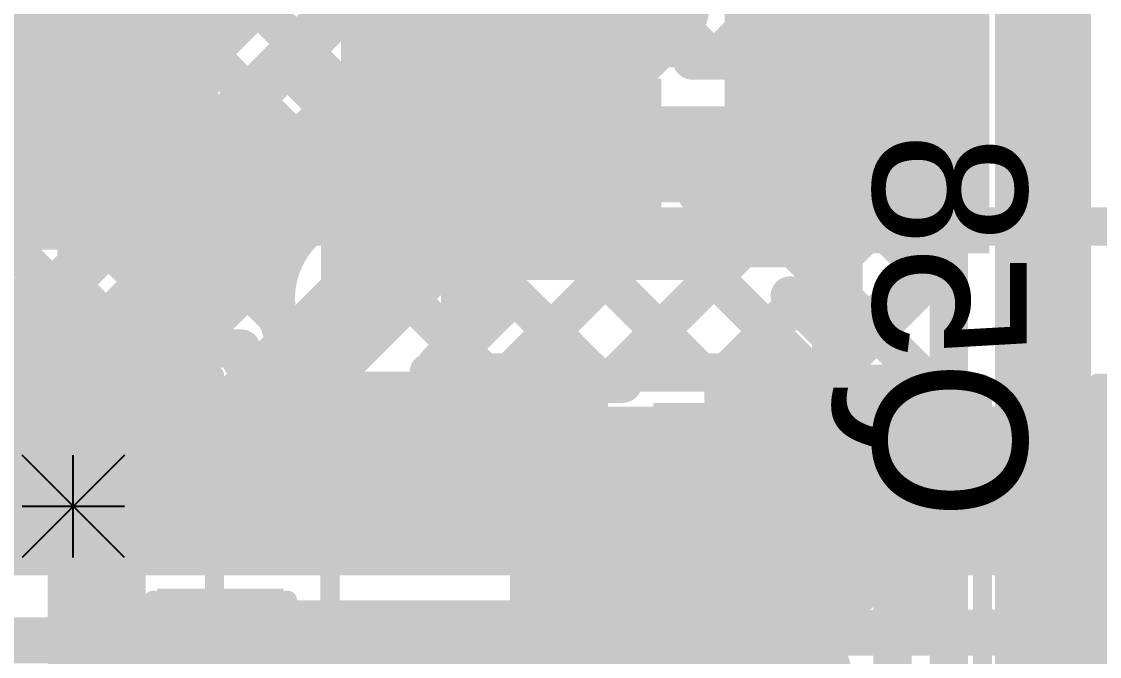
# Model space of a CAD drawing. Header units: millimetres. Extents: x 0.79 to 4.38, y 0.99 to 3.94.
# Drawn here: x 1.9267 to 2.2077, y 3.3658 to 3.5315 of the extents above; entities that cross this region are included whole.
import ezdxf

# ---------------------------------------------------------------- set-up
doc = ezdxf.new("R2010")
doc.units = ezdxf.units.MM
doc.header["$MEASUREMENT"] = 0
for name, color, linetype in [('BottomLayer', 5, 'Continuous'), ('BottomOverlay', 54, 'Continuous'), ('BottomPaste', 16, 'Continuous'), ('BottomSolder', 6, 'Continuous'), ('MultiLayer', 9, 'Continuous'), ('TopLayer', 1, 'Continuous'), ('TopOverlay', 2, 'Continuous'), ('TopPaste', 8, 'Continuous'), ('TopSolder', 216, 'Continuous'), ('ViaHoleLayer', 16, 'Continuous')]:
    doc.layers.add(name, color=color, linetype=linetype)

# ---------------------------------------------------------------- blocks, each defined once
blk = doc.blocks.new('0022232111_48')
at = {"layer": 'TopOverlay', "const_width": 0.01}
blk.add_lwpolyline([(0.55, 0.124), (-0.551, 0.124)], dxfattribs=at)
blk = doc.blocks.new('R__0402_B_113')
at = {"layer": 'BottomLayer'}
for points in [[(-0.0275, 0.0125), (-0.0275, -0.0125), (-0.0095, 0.0125), (-0.0095, -0.0125)], [(0.0095, 0.0125), (0.0095, -0.0125), (0.0275, 0.0125), (0.0275, -0.0125)]]:
    blk.add_solid(points, dxfattribs=at)
at = {"layer": 'BottomOverlay', "const_width": 0.005}
for points in [[(-0.0325, 0.0175), (-0.0085, 0.0175)], [(-0.0325, 0.0175), (-0.0325, -0.0175)], [(0.0085, 0.0175), (0.0325, 0.0175)], [(0.0325, 0.0175), (0.0325, -0.0175)], [(-0.0325, -0.0175), (-0.0085, -0.0175)], [(0.0085, -0.0175), (0.0325, -0.0175)]]:
    blk.add_lwpolyline(points, dxfattribs=at)
at = {"layer": 'BottomOverlay', "const_width": 0.0025}
for points in [[(-0.03375, 0.0175, 1), (-0.03125, 0.0175, 1)], [(-0.03375, 0.0175, 1), (-0.03125, 0.0175, 1)], [(-0.00975, 0.0175, 1), (-0.00725, 0.0175, 1)], [(0.00725, 0.0175, 1), (0.00975, 0.0175, 1)], [(0.03125, 0.0175, 1), (0.03375, 0.0175, 1)], [(0.03125, 0.0175, 1), (0.03375, 0.0175, 1)], [(-0.03375, -0.0175, 1), (-0.03125, -0.0175, 1)], [(-0.03375, -0.0175, 1), (-0.03125, -0.0175, 1)], [(-0.00975, -0.0175, 1), (-0.00725, -0.0175, 1)], [(0.00725, -0.0175, 1), (0.00975, -0.0175, 1)], [(0.03125, -0.0175, 1), (0.03375, -0.0175, 1)], [(0.03125, -0.0175, 1), (0.03375, -0.0175, 1)]]:
    blk.add_lwpolyline(points, format="xyb", close=True, dxfattribs=at)
at = {"layer": 'BottomPaste'}
for points in [[(-0.0275, 0.0125), (-0.0275, -0.0125), (-0.0095, 0.0125), (-0.0095, -0.0125)], [(0.0095, 0.0125), (0.0095, -0.0125), (0.0275, 0.0125), (0.0275, -0.0125)]]:
    blk.add_solid(points, dxfattribs=at)
at = {"layer": 'BottomSolder'}
for points in [[(-0.0315, 0.0165), (-0.0315, -0.0165), (-0.0055, 0.0165), (-0.0055, -0.0165)], [(0.0055, 0.0165), (0.0055, -0.0165), (0.0315, 0.0165), (0.0315, -0.0165)]]:
    blk.add_solid(points, dxfattribs=at)
blk = doc.blocks.new('SOT23_3_B_159')
at = {"layer": 'BottomLayer'}
for points in [[(-0.02166, 0.0580708), (-0.053156, 0.0580708), (-0.02166, 0.0265748), (-0.053156, 0.0265748)], [(0.0531431, 0.0580708), (0.0216471, 0.0580708), (0.0531431, 0.0265748), (0.0216471, 0.0265748)], [(0.0157416, -0.0265749), (-0.0157544, -0.0265749), (0.0157416, -0.0580709), (-0.0157544, -0.0580709)]]:
    blk.add_solid(points, dxfattribs=at)
at = {"layer": 'BottomOverlay'}
for points, const_width in [([(-0.0640851, 0.068, 1), (-0.0739277, 0.068, 1)], 0.0098425), ([(-0.0763883, 0.068, 1), (-0.0714671, 0.068, 1)], 0.0049212), ([(-0.0665457, 0.068, 1), (-0.0616245, 0.068, 1)], 0.0049212), ([(-0.0135064, 0.032, 1), (-0.0085064, 0.032, 1)], 0.005), ([(0.0084936, 0.032, 1), (0.0134936, 0.032, 1)], 0.005), ([(-0.0665064, 0.03, 1), (-0.0615064, 0.03, 1)], 0.005), ([(0.0614936, 0.03, 1), (0.0664936, 0.03, 1)], 0.005), ([(-0.0665064, -0.032, 1), (-0.0615064, -0.032, 1)], 0.005), ([(-0.0665064, -0.032, 1), (-0.0615064, -0.032, 1)], 0.005), ([(-0.0315064, -0.032, 1), (-0.0265064, -0.032, 1)], 0.005), ([(0.0264936, -0.031, 1), (0.0314936, -0.031, 1)], 0.005), ([(0.0614936, -0.031, 1), (0.0664936, -0.031, 1)], 0.005), ([(0.0614936, -0.031, 1), (0.0664936, -0.031, 1)], 0.005)]:
    blk.add_lwpolyline(points, format="xyb", close=True, dxfattribs=dict(at, const_width=const_width))
at = {"layer": 'BottomOverlay', "const_width": 0.01}
for points in [[(0.0109936, 0.032), (-0.0110064, 0.032)], [(-0.0640064, 0.03), (-0.0640064, -0.032)], [(0.0639936, 0.03), (0.0639936, -0.031)], [(-0.0290064, -0.032), (-0.0640064, -0.032)], [(0.0639936, -0.031), (0.0289936, -0.031)]]:
    blk.add_lwpolyline(points, dxfattribs=at)
at = {"layer": 'BottomPaste'}
for points in [[(-0.02166, 0.0580708), (-0.053156, 0.0580708), (-0.02166, 0.0265748), (-0.053156, 0.0265748)], [(0.0531431, 0.0580708), (0.0216471, 0.0580708), (0.0531431, 0.0265748), (0.0216471, 0.0265748)], [(0.0157416, -0.0265749), (-0.0157544, -0.0265749), (0.0157416, -0.0580709), (-0.0157544, -0.0580709)]]:
    blk.add_solid(points, dxfattribs=at)
at = {"layer": 'BottomSolder'}
for points in [[(-0.01766, 0.0620708), (-0.057156, 0.0620708), (-0.01766, 0.0225748), (-0.057156, 0.0225748)], [(0.0571431, 0.0620708), (0.0176471, 0.0620708), (0.0571431, 0.0225748), (0.0176471, 0.0225748)], [(0.0197416, -0.0225749), (-0.0197544, -0.0225749), (0.0197416, -0.0620709), (-0.0197544, -0.0620709)]]:
    blk.add_solid(points, dxfattribs=at)
blk = doc.blocks.new('SOT23_3_B_163')
at = {"layer": 'BottomLayer'}
for points in [[(-0.02166, 0.0580708), (-0.053156, 0.0580708), (-0.02166, 0.0265748), (-0.053156, 0.0265748)], [(0.0531431, 0.0580708), (0.0216471, 0.0580708), (0.0531431, 0.0265748), (0.0216471, 0.0265748)], [(0.0157416, -0.0265749), (-0.0157544, -0.0265749), (0.0157416, -0.0580709), (-0.0157544, -0.0580709)]]:
    blk.add_solid(points, dxfattribs=at)
at = {"layer": 'BottomOverlay'}
for points, const_width in [([(-0.0640851, 0.068, 1), (-0.0739277, 0.068, 1)], 0.0098425), ([(-0.0763883, 0.068, 1), (-0.0714671, 0.068, 1)], 0.0049212), ([(-0.0665457, 0.068, 1), (-0.0616245, 0.068, 1)], 0.0049212), ([(-0.0135064, 0.032, 1), (-0.0085064, 0.032, 1)], 0.005), ([(0.0084936, 0.032, 1), (0.0134936, 0.032, 1)], 0.005), ([(-0.0665064, 0.03, 1), (-0.0615064, 0.03, 1)], 0.005), ([(0.0614936, 0.03, 1), (0.0664936, 0.03, 1)], 0.005), ([(-0.0665064, -0.032, 1), (-0.0615064, -0.032, 1)], 0.005), ([(-0.0665064, -0.032, 1), (-0.0615064, -0.032, 1)], 0.005), ([(-0.0315064, -0.032, 1), (-0.0265064, -0.032, 1)], 0.005), ([(0.0264936, -0.031, 1), (0.0314936, -0.031, 1)], 0.005), ([(0.0614936, -0.031, 1), (0.0664936, -0.031, 1)], 0.005), ([(0.0614936, -0.031, 1), (0.0664936, -0.031, 1)], 0.005)]:
    blk.add_lwpolyline(points, format="xyb", close=True, dxfattribs=dict(at, const_width=const_width))
at = {"layer": 'BottomOverlay', "const_width": 0.01}
for points in [[(0.0109936, 0.032), (-0.0110064, 0.032)], [(-0.0640064, 0.03), (-0.0640064, -0.032)], [(0.0639936, 0.03), (0.0639936, -0.031)], [(-0.0290064, -0.032), (-0.0640064, -0.032)], [(0.0639936, -0.031), (0.0289936, -0.031)]]:
    blk.add_lwpolyline(points, dxfattribs=at)
at = {"layer": 'BottomPaste'}
for points in [[(-0.02166, 0.0580708), (-0.053156, 0.0580708), (-0.02166, 0.0265748), (-0.053156, 0.0265748)], [(0.0531431, 0.0580708), (0.0216471, 0.0580708), (0.0531431, 0.0265748), (0.0216471, 0.0265748)], [(0.0157416, -0.0265749), (-0.0157544, -0.0265749), (0.0157416, -0.0580709), (-0.0157544, -0.0580709)]]:
    blk.add_solid(points, dxfattribs=at)
at = {"layer": 'BottomSolder'}
for points in [[(-0.01766, 0.0620708), (-0.057156, 0.0620708), (-0.01766, 0.0225748), (-0.057156, 0.0225748)], [(0.0571431, 0.0620708), (0.0176471, 0.0620708), (0.0571431, 0.0225748), (0.0176471, 0.0225748)], [(0.0197416, -0.0225749), (-0.0197544, -0.0225749), (0.0197416, -0.0620709), (-0.0197544, -0.0620709)]]:
    blk.add_solid(points, dxfattribs=at)
blk = doc.blocks.new('LED_SMT_233')
at = {"layer": 'TopLayer'}
for points in [[(-0.06, -0.03), (-0.02, -0.03), (-0.06, 0.03), (-0.02, 0.03)], [(0.02, -0.03), (0.06, -0.03), (0.02, 0.03), (0.06, 0.03)]]:
    blk.add_solid(points, dxfattribs=at)
at = {"layer": 'TopOverlay', "const_width": 0.005}
for points in [[(0.065, 0.035), (-0.065, 0.035)], [(-0.065, -0.035), (-0.065, 0.035)], [(0.065, -0.035), (0.065, 0.035)], [(0.065, -0.035), (-0.065, -0.035)]]:
    blk.add_lwpolyline(points, dxfattribs=at)
at = {"layer": 'TopOverlay', "const_width": 0.0025}
for points in [[(-0.06625, 0.035, 1), (-0.06375, 0.035, 1)], [(-0.06625, 0.035, 1), (-0.06375, 0.035, 1)], [(0.06375, 0.035, 1), (0.06625, 0.035, 1)], [(0.06375, 0.035, 1), (0.06625, 0.035, 1)], [(-0.06625, -0.035, 1), (-0.06375, -0.035, 1)], [(-0.06625, -0.035, 1), (-0.06375, -0.035, 1)], [(0.06375, -0.035, 1), (0.06625, -0.035, 1)], [(0.06375, -0.035, 1), (0.06625, -0.035, 1)]]:
    blk.add_lwpolyline(points, format="xyb", close=True, dxfattribs=at)
at = {"layer": 'TopOverlay'}
blk.add_solid([(0.064, -0.0370016), (0.1, -0.0370016), (0.064, 0.0369984), (0.1, 0.0369984)], dxfattribs=at)
at = {"layer": 'TopPaste'}
for points in [[(-0.06, -0.03), (-0.02, -0.03), (-0.06, 0.03), (-0.02, 0.03)], [(0.02, -0.03), (0.06, -0.03), (0.02, 0.03), (0.06, 0.03)]]:
    blk.add_solid(points, dxfattribs=at)
at = {"layer": 'TopSolder'}
for points in [[(-0.064, -0.034), (-0.016, -0.034), (-0.064, 0.034), (-0.016, 0.034)], [(0.016, -0.034), (0.064, -0.034), (0.016, 0.034), (0.064, 0.034)]]:
    blk.add_solid(points, dxfattribs=at)
blk = doc.blocks.new('LED_SMT_234')
at = {"layer": 'TopLayer'}
for points in [[(-0.06, -0.03), (-0.02, -0.03), (-0.06, 0.03), (-0.02, 0.03)], [(0.02, -0.03), (0.06, -0.03), (0.02, 0.03), (0.06, 0.03)]]:
    blk.add_solid(points, dxfattribs=at)
at = {"layer": 'TopOverlay', "const_width": 0.005}
for points in [[(0.065, 0.035), (-0.065, 0.035)], [(-0.065, -0.035), (-0.065, 0.035)], [(0.065, -0.035), (0.065, 0.035)], [(0.065, -0.035), (-0.065, -0.035)]]:
    blk.add_lwpolyline(points, dxfattribs=at)
at = {"layer": 'TopOverlay', "const_width": 0.0025}
for points in [[(-0.06625, 0.035, 1), (-0.06375, 0.035, 1)], [(-0.06625, 0.035, 1), (-0.06375, 0.035, 1)], [(0.06375, 0.035, 1), (0.06625, 0.035, 1)], [(0.06375, 0.035, 1), (0.06625, 0.035, 1)], [(-0.06625, -0.035, 1), (-0.06375, -0.035, 1)], [(-0.06625, -0.035, 1), (-0.06375, -0.035, 1)], [(0.06375, -0.035, 1), (0.06625, -0.035, 1)], [(0.06375, -0.035, 1), (0.06625, -0.035, 1)]]:
    blk.add_lwpolyline(points, format="xyb", close=True, dxfattribs=at)
at = {"layer": 'TopOverlay'}
blk.add_solid([(0.064, -0.0370052), (0.097, -0.0370052), (0.064, 0.0369948), (0.097, 0.0369948)], dxfattribs=at)
at = {"layer": 'TopPaste'}
for points in [[(-0.06, -0.03), (-0.02, -0.03), (-0.06, 0.03), (-0.02, 0.03)], [(0.02, -0.03), (0.06, -0.03), (0.02, 0.03), (0.06, 0.03)]]:
    blk.add_solid(points, dxfattribs=at)
at = {"layer": 'TopSolder'}
for points in [[(-0.064, -0.034), (-0.016, -0.034), (-0.064, 0.034), (-0.016, 0.034)], [(0.016, -0.034), (0.064, -0.034), (0.016, 0.034), (0.064, 0.034)]]:
    blk.add_solid(points, dxfattribs=at)
blk = doc.blocks.new('LED_SMT_235')
at = {"layer": 'TopLayer'}
for points in [[(-0.06, -0.03), (-0.02, -0.03), (-0.06, 0.03), (-0.02, 0.03)], [(0.02, -0.03), (0.06, -0.03), (0.02, 0.03), (0.06, 0.03)]]:
    blk.add_solid(points, dxfattribs=at)
at = {"layer": 'TopOverlay', "const_width": 0.005}
for points in [[(0.065, 0.035), (-0.065, 0.035)], [(-0.065, -0.035), (-0.065, 0.035)], [(0.065, -0.035), (0.065, 0.035)], [(0.065, -0.035), (-0.065, -0.035)]]:
    blk.add_lwpolyline(points, dxfattribs=at)
at = {"layer": 'TopOverlay', "const_width": 0.0025}
for points in [[(-0.06625, 0.035, 1), (-0.06375, 0.035, 1)], [(-0.06625, 0.035, 1), (-0.06375, 0.035, 1)], [(0.06375, 0.035, 1), (0.06625, 0.035, 1)], [(0.06375, 0.035, 1), (0.06625, 0.035, 1)], [(-0.06625, -0.035, 1), (-0.06375, -0.035, 1)], [(-0.06625, -0.035, 1), (-0.06375, -0.035, 1)], [(0.06375, -0.035, 1), (0.06625, -0.035, 1)], [(0.06375, -0.035, 1), (0.06625, -0.035, 1)]]:
    blk.add_lwpolyline(points, format="xyb", close=True, dxfattribs=at)
at = {"layer": 'TopOverlay'}
blk.add_solid([(0.064, -0.0369972), (0.0977008, -0.0369972), (0.064, 0.0370028), (0.0977008, 0.0370028)], dxfattribs=at)
at = {"layer": 'TopPaste'}
for points in [[(-0.06, -0.03), (-0.02, -0.03), (-0.06, 0.03), (-0.02, 0.03)], [(0.02, -0.03), (0.06, -0.03), (0.02, 0.03), (0.06, 0.03)]]:
    blk.add_solid(points, dxfattribs=at)
at = {"layer": 'TopSolder'}
for points in [[(-0.064, -0.034), (-0.016, -0.034), (-0.064, 0.034), (-0.016, 0.034)], [(0.016, -0.034), (0.064, -0.034), (0.016, 0.034), (0.064, 0.034)]]:
    blk.add_solid(points, dxfattribs=at)
blk = doc.blocks.new('LED_SMT_236')
at = {"layer": 'TopLayer'}
for points in [[(-0.06, -0.03), (-0.02, -0.03), (-0.06, 0.03), (-0.02, 0.03)], [(0.02, -0.03), (0.06, -0.03), (0.02, 0.03), (0.06, 0.03)]]:
    blk.add_solid(points, dxfattribs=at)
at = {"layer": 'TopOverlay', "const_width": 0.005}
for points in [[(0.065, 0.035), (-0.065, 0.035)], [(-0.065, -0.035), (-0.065, 0.035)], [(0.065, -0.035), (0.065, 0.035)], [(0.065, -0.035), (-0.065, -0.035)]]:
    blk.add_lwpolyline(points, dxfattribs=at)
at = {"layer": 'TopOverlay', "const_width": 0.0025}
for points in [[(-0.06625, 0.035, 1), (-0.06375, 0.035, 1)], [(-0.06625, 0.035, 1), (-0.06375, 0.035, 1)], [(0.06375, 0.035, 1), (0.06625, 0.035, 1)], [(0.06375, 0.035, 1), (0.06625, 0.035, 1)], [(-0.06625, -0.035, 1), (-0.06375, -0.035, 1)], [(-0.06625, -0.035, 1), (-0.06375, -0.035, 1)], [(0.06375, -0.035, 1), (0.06625, -0.035, 1)], [(0.06375, -0.035, 1), (0.06625, -0.035, 1)]]:
    blk.add_lwpolyline(points, format="xyb", close=True, dxfattribs=at)
at = {"layer": 'TopOverlay'}
blk.add_solid([(0.064, -0.0370082), (0.096, -0.0370082), (0.064, 0.0369918), (0.096, 0.0369918)], dxfattribs=at)
at = {"layer": 'TopPaste'}
for points in [[(-0.06, -0.03), (-0.02, -0.03), (-0.06, 0.03), (-0.02, 0.03)], [(0.02, -0.03), (0.06, -0.03), (0.02, 0.03), (0.06, 0.03)]]:
    blk.add_solid(points, dxfattribs=at)
at = {"layer": 'TopSolder'}
for points in [[(-0.064, -0.034), (-0.016, -0.034), (-0.064, 0.034), (-0.016, 0.034)], [(0.016, -0.034), (0.064, -0.034), (0.016, 0.034), (0.064, 0.034)]]:
    blk.add_solid(points, dxfattribs=at)

msp = doc.modelspace()

# ---------------------------------------------------------------- linework, layer by layer
at = {"layer": 'BottomLayer'}
for points, const_width in [([(1.914, 3.472), (2.044, 3.602)], 0.025), ([(2.144, 3.514), (2.144, 3.602)], 0.025), ([(1.946, 3.433), (2.0935, 3.5805)], 0.025), ([(2.0537874, 3.524571), (2.1086057, 3.5793893)], 0.01), ([(1.9385, 3.4375679), (2.0697577, 3.5688256)], 0.01), ([(2.1195, 3.5241482), (2.1195, 3.5678862)], 0.01), ([(2.0636762, 3.5648941), (2.1072474, 3.5213229)], 0.01), ([(2.0820717, 3.524571), (2.1195, 3.5619993)], 0.01), ([(1.9385, 3.4618518), (2.037202, 3.5605538)], 0.01), ([(2.040105, 3.560181), (2.075715, 3.524571)], 0.01), ([(2.193, 3.145), (2.193, 3.551)], 0.025), ([(1.8928229, 3.4968229), (1.944, 3.548)], 0.025), ([(2.1685, 3.514), (2.1685, 3.551)], 0.01), ([(2.1685, 3.514), (2.1685, 3.551)], 0.01), ([(2.024325, 3.5476768), (2.0474307, 3.524571)], 0.01), ([(2.1071079, 3.5213229), (2.1195, 3.533715)], 0.01), ([(2.0101828, 3.5335346), (2.0460143, 3.4977031)], 0.01), ([(2.0460143, 3.524571), (2.1015105, 3.524571)], 0.01), ([(2.0460143, 3.4690748), (2.0460143, 3.524571)], 0.01), ([(2.1015105, 3.5213229), (2.1015105, 3.524571)], 0.01), ([(2.1166747, 3.5213229), (2.1195, 3.5241482)], 0.01), ([(2.1015105, 3.5213229), (2.1166747, 3.5213229)], 0.01), ([(2.1268229, 3.4968229), (2.144, 3.514)], 0.025), ([(1.9960407, 3.5193925), (2.0460143, 3.4694188)], 0.01), ([(2.0124127, 3.4831963), (2.0460143, 3.5167979)], 0.01), ([(2.1685, 3.1551482), (2.1685, 3.514)], 0.01), ([(1.9818985, 3.5052503), (2.006183, 3.4809658)], 0.01), ([(2.0737624, 3.4968229), (2.1268229, 3.4968229)], 0.025), ([(2.1105632, 3.4399253), (2.1685, 3.4978621)], 0.01), ([(2.1441706, 3.4795224), (2.1613005, 3.4966523)], 0.01), ([(2.1607514, 3.4961032), (2.1685, 3.4883546)], 0.01), ([(1.9677564, 3.4911082), (1.9912356, 3.467629)], 0.01), ([(2.0344241, 3.4769234), (2.0460143, 3.4885136)], 0.01), ([(2.1466093, 3.4819611), (2.1685, 3.4600703)], 0.01), ([(1.9536142, 3.476966), (1.9770934, 3.4534868)], 0.01), ([(1.9611998, 3.4375932), (2.0001091, 3.4765025)], 0.01), ([(2.0793496, 3.436996), (2.1146765, 3.4723229)], 0.01), ([(2.1015105, 3.4723229), (2.1268229, 3.4723229)], 0.01), ([(2.1015105, 3.4690748), (2.1015105, 3.4723229)], 0.01), ([(2.1279377, 3.4723483), (2.1685, 3.431786)], 0.01), ([(2.0417651, 3.4559801), (2.0548598, 3.4690748)], 0.01), ([(2.0460143, 3.4690748), (2.1015105, 3.4690748)], 0.01), ([(2.0463583, 3.4690748), (2.0784371, 3.436996)], 0.01), ([(2.0539946, 3.4399253), (2.0831441, 3.4690748)], 0.01), ([(2.0746426, 3.4690748), (2.1037921, 3.4399253)], 0.01), ([(2.1015105, 3.4704912), (2.1320764, 3.4399253)], 0.01), ([(2.1388475, 3.4399253), (2.1685, 3.4695778)], 0.01), ([(1.9785003, 3.4202455), (2.0174811, 3.4592263)], 0.025), ([(2.017481, 3.4592263), (2.0174811, 3.4592263)], 0.025), ([(1.9385, 3.158), (1.9385, 3.4618518)], 0.01), ([(1.9394721, 3.4628239), (1.9629513, 3.4393447)], 0.01), ([(2.0392206, 3.4479282), (2.0472235, 3.4399253)], 0.01), ([(2.1537562, 3.4265497), (2.1685, 3.4412935)], 0.01), ([(1.946, 3.308), (1.946, 3.433)], 0.025), ([(2.0328283, 3.4399253), (2.064109, 3.4399253)], 0.01), ([(2.0834159, 3.4399253), (2.1389121, 3.4399253)], 0.01), ([(1.9385, 3.4355116), (1.9540003, 3.4200113)], 0.01), ([(2.064109, 3.436996), (2.0834159, 3.436996)], 0.01), ([(2.1389121, 3.436996), (2.1537562, 3.436996)], 0.01), ([(2.1537562, 3.339996), (2.1537562, 3.436996)], 0.01), ([(1.9540003, 3.4202455), (1.9540003, 3.428496)], 0.01), ([(1.9785003, 3.407496), (1.9785003, 3.4202455)], 0.025), ([(1.9385, 3.4092836), (1.9540003, 3.4247839)], 0.01), ([(1.9540003, 3.407496), (1.9540003, 3.4202455)], 0.01), ([(1.9540003, 3.407496), (1.9540003, 3.4202455)], 0.01), ([(2.1537562, 3.4182455), (2.1685, 3.4035017)], 0.01), ([(1.980756, 3.407496), (2.0355381, 3.407496)], 0.025), ([(2.0355381, 3.407496), (2.0363609, 3.4066732)], 0.025), ([(2.1537562, 3.3982654), (2.1685, 3.4130092)], 0.01), ([(1.9385, 3.4072273), (1.9540003, 3.391727)], 0.01), ([(1.9540003, 3.391496), (1.9540003, 3.407496)], 0.01), ([(1.9385, 3.3809993), (1.9540003, 3.3964996)], 0.01), ([(1.9540003, 3.386496), (1.9540003, 3.391496)], 0.01), ([(1.9540003, 3.386496), (1.9540003, 3.391496)], 0.01), ([(2.1537562, 3.3899612), (2.1685, 3.3752174)], 0.01), ([(1.9540003, 3.354496), (1.9540003, 3.386496)], 0.01), ([(2.1537562, 3.3699811), (2.1685, 3.3847249)], 0.01), ([(1.9385, 3.3789464), (1.9540003, 3.3634461)], 0.01), ([(1.980756, 3.370496), (2.095256, 3.370496)], 0.02), ([(1.9385, 3.352715), (1.9540003, 3.3682153)], 0.01), ([(2.1537562, 3.3616769), (2.1685, 3.3469331)], 0.01)]:
    msp.add_lwpolyline(points, dxfattribs=dict(at, const_width=const_width))
for points, const_width in [([(2.117, 3.533715, 1), (2.122, 3.533715, 1)], 0.005), ([(2.0076828, 3.5335346, 1), (2.0126828, 3.5335346, 1)], 0.005), ([(2.0435143, 3.524571, 1), (2.0485143, 3.524571, 1)], 0.005), ([(2.0435143, 3.524571, 1), (2.0485143, 3.524571, 1)], 0.005), ([(2.0449307, 3.524571, 1), (2.0499307, 3.524571, 1)], 0.005), ([(2.0512874, 3.524571, 1), (2.0562874, 3.524571, 1)], 0.005), ([(2.073215, 3.524571, 1), (2.078215, 3.524571, 1)], 0.005), ([(2.0795717, 3.524571, 1), (2.0845717, 3.524571, 1)], 0.005), ([(2.0990105, 3.524571, 1), (2.1040105, 3.524571, 1)], 0.005), ([(2.0990105, 3.524571, 1), (2.1040105, 3.524571, 1)], 0.005), ([(2.117, 3.5241482, 1), (2.122, 3.5241482, 1)], 0.005), ([(2.117, 3.5241482, 1), (2.122, 3.5241482, 1)], 0.005), ([(2.0990105, 3.5213229, 1), (2.1040105, 3.5213229, 1)], 0.005), ([(2.0990105, 3.5213229, 1), (2.1040105, 3.5213229, 1)], 0.005), ([(2.1046079, 3.5213229, 1), (2.1096079, 3.5213229, 1)], 0.005), ([(2.1047474, 3.5213229, 1), (2.1097474, 3.5213229, 1)], 0.005), ([(2.1141747, 3.5213229, 1), (2.1191747, 3.5213229, 1)], 0.005), ([(2.1141747, 3.5213229, 1), (2.1191747, 3.5213229, 1)], 0.005), ([(2.13775, 3.514, 1), (2.15025, 3.514, 1)], 0.0125), ([(2.13775, 3.514, 1), (2.15025, 3.514, 1)], 0.0125), ([(1.9935407, 3.5193925, 1), (1.9985407, 3.5193925, 1)], 0.005), ([(2.0435143, 3.5167979, 1), (2.0485143, 3.5167979, 1)], 0.005), ([(2.166, 3.514, 1), (2.171, 3.514, 1)], 0.005), ([(2.166, 3.514, 1), (2.171, 3.514, 1)], 0.005), ([(2.166, 3.514, 1), (2.171, 3.514, 1)], 0.005), ([(2.166, 3.514, 1), (2.171, 3.514, 1)], 0.005), ([(2.166, 3.514, 1), (2.171, 3.514, 1)], 0.005), ([(1.9793985, 3.5052503, 1), (1.9843985, 3.5052503, 1)], 0.005), ([(2.0675124, 3.4968229, 1), (2.0800124, 3.4968229, 1)], 0.0125), ([(2.1205729, 3.4968229, 1), (2.1330729, 3.4968229, 1)], 0.0125), ([(2.1205729, 3.4968229, 1), (2.1330729, 3.4968229, 1)], 0.0125), ([(2.0435143, 3.4977031, 1), (2.0485143, 3.4977031, 1)], 0.005), ([(2.166, 3.4978621, 1), (2.171, 3.4978621, 1)], 0.005), ([(2.1582514, 3.4961032, 1), (2.1632514, 3.4961032, 1)], 0.005), ([(2.1588005, 3.4966523, 1), (2.1638005, 3.4966523, 1)], 0.005), ([(2.1588005, 3.4966523, 1), (2.1638005, 3.4966523, 1)], 0.005), ([(2.1588241, 3.4966759, 1), (2.1638241, 3.4966759, 1)], 0.005), ([(1.9652564, 3.4911082, 1), (1.9702564, 3.4911082, 1)], 0.005), ([(2.0435143, 3.4885136, 1), (2.0485143, 3.4885136, 1)], 0.005), ([(2.166, 3.4883546, 1), (2.171, 3.4883546, 1)], 0.005), ([(2.0099127, 3.4831963, 1), (2.0149127, 3.4831963, 1)], 0.005), ([(2.014981, 3.4837263, 1), (2.019981, 3.4837263, 1)], 0.005), ([(2.014981, 3.4837263, 1), (2.019981, 3.4837263, 1)], 0.005), ([(2.0149811, 3.4837263, 1), (2.0199811, 3.4837263, 1)], 0.005), ([(2.0149811, 3.4837263, 1), (2.0199811, 3.4837263, 1)], 0.005), ([(2.003683, 3.4809658, 1), (2.008683, 3.4809658, 1)], 0.005), ([(2.1441093, 3.4819611, 1), (2.1491093, 3.4819611, 1)], 0.005), ([(2.141647, 3.4794988, 1), (2.146647, 3.4794988, 1)], 0.005), ([(2.1416706, 3.4795224, 1), (2.1466706, 3.4795224, 1)], 0.005), ([(2.1416706, 3.4795224, 1), (2.1466706, 3.4795224, 1)], 0.005), ([(1.9511142, 3.476966, 1), (1.9561142, 3.476966, 1)], 0.005), ([(1.9976091, 3.4765025, 1), (2.0026091, 3.4765025, 1)], 0.005), ([(1.9976091, 3.4765025, 1), (2.0026091, 3.4765025, 1)], 0.005), ([(1.997657, 3.4765504, 1), (2.002657, 3.4765504, 1)], 0.005), ([(2.0319241, 3.4769234, 1), (2.0369241, 3.4769234, 1)], 0.005), ([(2.0990105, 3.4723229, 1), (2.1040105, 3.4723229, 1)], 0.005), ([(2.0990105, 3.4723229, 1), (2.1040105, 3.4723229, 1)], 0.005), ([(2.1121765, 3.4723229, 1), (2.1171765, 3.4723229, 1)], 0.005), ([(2.1243229, 3.4723229, 1), (2.1293229, 3.4723229, 1)], 0.005), ([(2.1243229, 3.4723229, 1), (2.1293229, 3.4723229, 1)], 0.005), ([(2.1243229, 3.4723229, 1), (2.1293229, 3.4723229, 1)], 0.005), ([(2.1254377, 3.4723483, 1), (2.1304377, 3.4723483, 1)], 0.005), ([(2.0435143, 3.4694188, 1), (2.0485143, 3.4694188, 1)], 0.005), ([(2.0435143, 3.4690748, 1), (2.0485143, 3.4690748, 1)], 0.005), ([(2.0435143, 3.4690748, 1), (2.0485143, 3.4690748, 1)], 0.005), ([(2.0438583, 3.4690748, 1), (2.0488583, 3.4690748, 1)], 0.005), ([(2.0523598, 3.4690748, 1), (2.0573598, 3.4690748, 1)], 0.005), ([(2.0721426, 3.4690748, 1), (2.0771426, 3.4690748, 1)], 0.005), ([(2.0806441, 3.4690748, 1), (2.0856441, 3.4690748, 1)], 0.005), ([(2.0990105, 3.4704912, 1), (2.1040105, 3.4704912, 1)], 0.005), ([(2.0990105, 3.4690748, 1), (2.1040105, 3.4690748, 1)], 0.005), ([(2.0990105, 3.4690748, 1), (2.1040105, 3.4690748, 1)], 0.005), ([(2.166, 3.4695778, 1), (2.171, 3.4695778, 1)], 0.005), ([(1.9887356, 3.467629, 1), (1.9937356, 3.467629, 1)], 0.005), ([(2.011231, 3.4592263, 1), (2.023731, 3.4592263, 1)], 0.0125), ([(2.0112311, 3.4592263, 1), (2.0237311, 3.4592263, 1)], 0.0125), ([(2.0112311, 3.4592263, 1), (2.0237311, 3.4592263, 1)], 0.0125), ([(2.0115755, 3.4592263, 1), (2.0233865, 3.4592263, 1)], 0.011811), ([(1.936, 3.4618518, 1), (1.941, 3.4618518, 1)], 0.005), ([(1.936, 3.4618518, 1), (1.941, 3.4618518, 1)], 0.005), ([(1.9369721, 3.4628239, 1), (1.9419721, 3.4628239, 1)], 0.005), ([(2.0394811, 3.4592263, 1), (2.0444811, 3.4592263, 1)], 0.005), ([(2.0394811, 3.4592263, 1), (2.0444811, 3.4592263, 1)], 0.005), ([(2.0394811, 3.4592263, 1), (2.0444811, 3.4592263, 1)], 0.005), ([(2.0394811, 3.4592263, 1), (2.0444811, 3.4592263, 1)], 0.005), ([(2.166, 3.4600703, 1), (2.171, 3.4600703, 1)], 0.005), ([(2.0392651, 3.4559801, 1), (2.0442651, 3.4559801, 1)], 0.005), ([(1.9745934, 3.4534868, 1), (1.9795934, 3.4534868, 1)], 0.005), ([(2.0367206, 3.4479282, 1), (2.0417206, 3.4479282, 1)], 0.005), ([(2.0322816, 3.4418786, 1), (2.0372816, 3.4418786, 1)], 0.005), ([(2.0323052, 3.4419022, 1), (2.0373052, 3.4419022, 1)], 0.005), ([(2.166, 3.4412935, 1), (2.171, 3.4412935, 1)], 0.005), ([(1.93975, 3.433, 1), (1.95225, 3.433, 1)], 0.0125), ([(1.93975, 3.433, 1), (1.95225, 3.433, 1)], 0.0125), ([(1.9604513, 3.4393447, 1), (1.9654513, 3.4393447, 1)], 0.005), ([(2.0303283, 3.4399253, 1), (2.0353283, 3.4399253, 1)], 0.005), ([(2.0447235, 3.4399253, 1), (2.0497235, 3.4399253, 1)], 0.005), ([(2.0514946, 3.4399253, 1), (2.0564946, 3.4399253, 1)], 0.005), ([(2.061609, 3.4399253, 1), (2.066609, 3.4399253, 1)], 0.005), ([(2.0809159, 3.4399253, 1), (2.0859159, 3.4399253, 1)], 0.005), ([(2.1012921, 3.4399253, 1), (2.1062921, 3.4399253, 1)], 0.005), ([(2.1080632, 3.4399253, 1), (2.1130632, 3.4399253, 1)], 0.005), ([(2.1295764, 3.4399253, 1), (2.1345764, 3.4399253, 1)], 0.005), ([(2.1363475, 3.4399253, 1), (2.1413475, 3.4399253, 1)], 0.005), ([(2.1364121, 3.4399253, 1), (2.1414121, 3.4399253, 1)], 0.005), ([(1.936, 3.4375679, 1), (1.941, 3.4375679, 1)], 0.005), ([(1.936, 3.4355116, 1), (1.941, 3.4355116, 1)], 0.005), ([(1.9586762, 3.4375696, 1), (1.9636762, 3.4375696, 1)], 0.005), ([(1.9586998, 3.4375932, 1), (1.9636998, 3.4375932, 1)], 0.005), ([(1.9586998, 3.4375932, 1), (1.9636998, 3.4375932, 1)], 0.005), ([(2.061609, 3.436996, 1), (2.066609, 3.436996, 1)], 0.005), ([(2.0759371, 3.436996, 1), (2.0809371, 3.436996, 1)], 0.005), ([(2.0768496, 3.436996, 1), (2.0818496, 3.436996, 1)], 0.005), ([(2.0809159, 3.436996, 1), (2.0859159, 3.436996, 1)], 0.005), ([(2.1364121, 3.436996, 1), (2.1414121, 3.436996, 1)], 0.005), ([(2.1512562, 3.436996, 1), (2.1562562, 3.436996, 1)], 0.005), ([(2.1512562, 3.436996, 1), (2.1562562, 3.436996, 1)], 0.005), ([(2.166, 3.431786, 1), (2.171, 3.431786, 1)], 0.005), ([(1.9515003, 3.428496, 1), (1.9565003, 3.428496, 1)], 0.005), ([(1.9529313, 3.428496, 1), (1.9579313, 3.428496, 1)], 0.005), ([(1.9529313, 3.428496, 1), (1.9579313, 3.428496, 1)], 0.005), ([(1.9529313, 3.428496, 1), (1.9579313, 3.428496, 1)], 0.005), ([(1.9529313, 3.428496, 1), (1.9579313, 3.428496, 1)], 0.005), ([(1.9722503, 3.4202455, 1), (1.9847503, 3.4202455, 1)], 0.0125), ([(1.9722503, 3.4202455, 1), (1.9847503, 3.4202455, 1)], 0.0125), ([(1.9515003, 3.4247839, 1), (1.9565003, 3.4247839, 1)], 0.005), ([(2.1512562, 3.4265497, 1), (2.1562562, 3.4265497, 1)], 0.005), ([(1.9515003, 3.4202455, 1), (1.9565003, 3.4202455, 1)], 0.005), ([(1.9515003, 3.4202455, 1), (1.9565003, 3.4202455, 1)], 0.005), ([(1.9515003, 3.4202455, 1), (1.9565003, 3.4202455, 1)], 0.005), ([(1.9515003, 3.4202455, 1), (1.9565003, 3.4202455, 1)], 0.005), ([(1.9515003, 3.4202455, 1), (1.9565003, 3.4202455, 1)], 0.005), ([(1.9515003, 3.4200113, 1), (1.9565003, 3.4200113, 1)], 0.005), ([(2.1512562, 3.4182455, 1), (2.1562562, 3.4182455, 1)], 0.005), ([(1.9722503, 3.407496, 1), (1.9847503, 3.407496, 1)], 0.0125), ([(1.974506, 3.407496, 1), (1.987006, 3.407496, 1)], 0.0125), ([(2.0292881, 3.407496, 1), (2.0417881, 3.407496, 1)], 0.0125), ([(2.0292881, 3.407496, 1), (2.0417881, 3.407496, 1)], 0.0125), ([(2.0301109, 3.4066732, 1), (2.0426109, 3.4066732, 1)], 0.0125), ([(2.166, 3.4130092, 1), (2.171, 3.4130092, 1)], 0.005), ([(1.936, 3.4092836, 1), (1.941, 3.4092836, 1)], 0.005), ([(1.936, 3.4072273, 1), (1.941, 3.4072273, 1)], 0.005), ([(1.9515003, 3.407496, 1), (1.9565003, 3.407496, 1)], 0.005), ([(1.9515003, 3.407496, 1), (1.9565003, 3.407496, 1)], 0.005), ([(1.9515003, 3.407496, 1), (1.9565003, 3.407496, 1)], 0.005), ([(2.166, 3.4035017, 1), (2.171, 3.4035017, 1)], 0.005), ([(1.9515003, 3.3964996, 1), (1.9565003, 3.3964996, 1)], 0.005), ([(2.1512562, 3.3982654, 1), (2.1562562, 3.3982654, 1)], 0.005), ([(1.9515003, 3.391727, 1), (1.9565003, 3.391727, 1)], 0.005), ([(1.9515003, 3.391496, 1), (1.9565003, 3.391496, 1)], 0.005), ([(1.9515003, 3.391496, 1), (1.9565003, 3.391496, 1)], 0.005), ([(1.9515003, 3.391496, 1), (1.9565003, 3.391496, 1)], 0.005), ([(2.1512562, 3.3899612, 1), (2.1562562, 3.3899612, 1)], 0.005), ([(1.9515003, 3.386496, 1), (1.9565003, 3.386496, 1)], 0.005), ([(1.9515003, 3.386496, 1), (1.9565003, 3.386496, 1)], 0.005), ([(1.9515003, 3.386496, 1), (1.9565003, 3.386496, 1)], 0.005), ([(2.166, 3.3847249, 1), (2.171, 3.3847249, 1)], 0.005), ([(1.936, 3.3809993, 1), (1.941, 3.3809993, 1)], 0.005), ([(1.936, 3.3789464, 1), (1.941, 3.3789464, 1)], 0.005), ([(1.975756, 3.370496, 1), (1.985756, 3.370496, 1)], 0.01), ([(2.090256, 3.370496, 1), (2.100256, 3.370496, 1)], 0.01), ([(2.166, 3.3752174, 1), (2.171, 3.3752174, 1)], 0.005), ([(1.9515003, 3.3682153, 1), (1.9565003, 3.3682153, 1)], 0.005), ([(2.1512562, 3.3699811, 1), (2.1562562, 3.3699811, 1)], 0.005), ([(1.9515003, 3.3634461, 1), (1.9565003, 3.3634461, 1)], 0.005), ([(2.1512562, 3.3616769, 1), (2.1562562, 3.3616769, 1)], 0.005)]:
    msp.add_lwpolyline(points, format="xyb", close=True, dxfattribs=dict(at, const_width=const_width))
at = {"layer": 'BottomLayer', "const_width": 0.01}
for points in [[(2.1685, 3.514, -0.1992671402269563), (2.1613005, 3.4966523)], [(2.1685, 3.514, -0.198912367379658), (2.1613241, 3.4966759)], [(2.0001091, 3.4765025, -0.1996306089141534), (2.017481, 3.4837263)], [(2.000157, 3.4765504, -0.1989113065981081), (2.017481, 3.4837263)], [(2.0174811, 3.4837263, -0.4142135623730951), (2.0419811, 3.4592263)], [(2.0174811, 3.4837263, -0.4142135623730951), (2.0419811, 3.4592263)], [(2.1441706, 3.4795224, -0.1992671402269565), (2.1268229, 3.4723229)], [(2.144147, 3.4794988, -0.198912367379658), (2.1268229, 3.4723229)], [(2.0419811, 3.4592263, -0.1992671402269285), (2.0347816, 3.4418786)], [(2.0419811, 3.4592263, -0.198912367379658), (2.0348052, 3.4419022)], [(1.9554313, 3.428496, -0.1112795897304247), (1.9611998, 3.4375932)], [(1.9554313, 3.428496, -0.1109341301927386), (1.9611762, 3.4375696)], [(1.9540003, 3.4202455, -0.08607880754661594), (1.9554313, 3.428496)], [(1.9540003, 3.4202455, -0.08607880754661594), (1.9554313, 3.428496)]]:
    msp.add_lwpolyline(points, format="xyb", dxfattribs=at)
at = {"layer": 'BottomLayer'}
msp.add_solid([(2.0637562, 3.351996), (2.1417562, 3.351996), (2.0637562, 3.424996), (2.1417562, 3.424996)], dxfattribs=at)
at = {"layer": 'BottomOverlay'}
for p, q in [((1.9535003, 3.4183186), (1.9268423, 3.3916605)), ((1.9535003, 3.3916605), (1.9268423, 3.4183186)), ((1.9401713, 3.3916605), (1.9401713, 3.4183186)), ((1.9535003, 3.4049895), (1.9268423, 3.4049895))]:
    msp.add_line(p, q, dxfattribs=at)
at = {"layer": 'MultiLayer', "const_width": 0.011811}
msp.add_lwpolyline([(2.0115755, 3.4592263, 1), (2.0233865, 3.4592263, 1)], format="xyb", close=True, dxfattribs=at)
at = {"layer": 'TopLayer'}
for points, const_width in [([(2.0935, 3.5352453), (2.0935, 3.6669999)], 0.025), ([(1.8205505, 3.627), (1.9935434, 3.4540071)], 0.01), ([(1.8460063, 3.627), (1.9984055, 3.4746008)], 0.01), ([(1.811, 3.6110947), (1.9759451, 3.4461496)], 0.01), ([(1.9843804, 3.5904491), (2.049218, 3.5256115)], 0.01), ([(1.8097404, 3.388), (2.0059527, 3.5842123)], 0.01), ([(1.811, 3.5856389), (1.9504893, 3.4461496)], 0.01), ([(1.9753374, 3.5740363), (2.0364901, 3.5128836)], 0.01), ([(1.8351962, 3.388), (2.0170135, 3.5698173)], 0.01), ([(1.811, 3.4147154), (1.9590884, 3.5628038)], 0.01), ([(1.9442574, 3.4461496), (2.0623082, 3.5642004)], 0.01), ([(1.9605288, 3.5633891), (2.0237622, 3.5001557)], 0.01), ([(1.811, 3.5601831), (1.9250335, 3.4461496)], 0.01), ([(1.9188016, 3.4461496), (2.0338876, 3.5612356)], 0.01), ([(1.9380366, 3.5604255), (2.0110343, 3.4874278)], 0.01), ([(1.9697132, 3.4461496), (2.069, 3.5454364)], 0.01), ([(2.0001569, 3.4765504), (2.069, 3.5453935)], 0.01), ([(2.017481, 3.4592263), (2.0935, 3.5352453)], 0.025), ([(1.9920194, 3.443), (1.996166, 3.4471466)], 0.01), ([(1.9, 3.4461496), (1.984, 3.4461496)], 0.01), ([(1.984, 3.443), (1.984, 3.4461496)], 0.01), ([(1.984, 3.443), (1.9991246, 3.443)], 0.01), ([(1.712, 3.37), (2.03, 3.37)], 0.012), ([(2.03, 3.37), (2.0421111, 3.3578889)], 0.012), ([(2.092, 3.355), (2.109, 3.372)], 0.012), ([(2.109, 3.372), (2.231, 3.372)], 0.012)]:
    msp.add_lwpolyline(points, dxfattribs=dict(at, const_width=const_width))
for points, const_width in [([(2.08725, 3.5352453, 1), (2.09975, 3.5352453, 1)], 0.0125), ([(2.08725, 3.5352453, 1), (2.09975, 3.5352453, 1)], 0.0125), ([(2.046718, 3.5256115, 1), (2.051718, 3.5256115, 1)], 0.005), ([(2.0339901, 3.5128836, 1), (2.0389901, 3.5128836, 1)], 0.005), ([(2.0212622, 3.5001557, 1), (2.0262622, 3.5001557, 1)], 0.005), ([(2.0085343, 3.4874278, 1), (2.0135343, 3.4874278, 1)], 0.005), ([(1.9959055, 3.4746008, 1), (2.0009055, 3.4746008, 1)], 0.005), ([(1.9976569, 3.4765504, 1), (2.0026569, 3.4765504, 1)], 0.005), ([(1.9976569, 3.4765504, 1), (2.0026569, 3.4765504, 1)], 0.005), ([(2.011231, 3.4592263, 1), (2.023731, 3.4592263, 1)], 0.0125), ([(2.0115755, 3.4592263, 1), (2.0233865, 3.4592263, 1)], 0.011811), ([(1.9910434, 3.4540071, 1), (1.9960434, 3.4540071, 1)], 0.005), ([(1.993666, 3.4471466, 1), (1.998666, 3.4471466, 1)], 0.005), ([(1.9225335, 3.4461496, 1), (1.9275335, 3.4461496, 1)], 0.005), ([(1.9417574, 3.4461496, 1), (1.9467574, 3.4461496, 1)], 0.005), ([(1.9479893, 3.4461496, 1), (1.9529893, 3.4461496, 1)], 0.005), ([(1.9672132, 3.4461496, 1), (1.9722132, 3.4461496, 1)], 0.005), ([(1.9734451, 3.4461496, 1), (1.9784451, 3.4461496, 1)], 0.005), ([(1.9815, 3.4461496, 1), (1.9865, 3.4461496, 1)], 0.005), ([(1.9815, 3.4461496, 1), (1.9865, 3.4461496, 1)], 0.005), ([(1.9815, 3.443, 1), (1.9865, 3.443, 1)], 0.005), ([(1.9815, 3.443, 1), (1.9865, 3.443, 1)], 0.005), ([(1.9895194, 3.443, 1), (1.9945194, 3.443, 1)], 0.005), ([(1.9966246, 3.443, 1), (2.0016246, 3.443, 1)], 0.005), ([(1.9966246, 3.443, 1), (2.0016246, 3.443, 1)], 0.005), ([(2.027, 3.37, 1), (2.033, 3.37, 1)], 0.006), ([(2.027, 3.37, 1), (2.033, 3.37, 1)], 0.006), ([(2.106, 3.372, 1), (2.112, 3.372, 1)], 0.006), ([(2.106, 3.372, 1), (2.112, 3.372, 1)], 0.006)]:
    msp.add_lwpolyline(points, format="xyb", close=True, dxfattribs=dict(at, const_width=const_width))
at = {"layer": 'TopLayer', "const_width": 0.01}
msp.add_lwpolyline([(1.9991246, 3.443, -0.3963084470228593), (2.0001569, 3.4765504)], format="xyb", dxfattribs=at)
at = {"layer": 'TopLayer'}
msp.add_solid([(1.912, 3.387), (4.048, 3.387), (1.912, 3.431), (4.048, 3.431)], dxfattribs=at)
at = {"layer": 'TopOverlay', "const_width": 0.01}
for points in [[(1.941, 3.446), (1.941, 3.474)], [(2.041, 3.446), (2.041, 3.474)], [(2.141, 3.446), (2.141, 3.474)], [(1.927, 3.46), (1.941, 3.446)], [(1.941, 3.446), (1.955, 3.46)], [(2.027, 3.46), (2.041, 3.446)], [(2.041, 3.446), (2.055, 3.46)], [(2.127, 3.46), (2.141, 3.446)], [(2.141, 3.446), (2.155, 3.46)]]:
    msp.add_lwpolyline(points, dxfattribs=at)
at = {"layer": 'TopOverlay', "const_width": 0.005}
for points in [[(1.9385, 3.474, 1), (1.9435, 3.474, 1)], [(2.0385, 3.474, 1), (2.0435, 3.474, 1)], [(2.1385, 3.474, 1), (2.1435, 3.474, 1)], [(1.9245, 3.46, 1), (1.9295, 3.46, 1)], [(1.9525, 3.46, 1), (1.9575, 3.46, 1)], [(2.0245, 3.46, 1), (2.0295, 3.46, 1)], [(2.0525, 3.46, 1), (2.0575, 3.46, 1)], [(2.1245, 3.46, 1), (2.1295, 3.46, 1)], [(2.1525, 3.46, 1), (2.1575, 3.46, 1)], [(1.9385, 3.446, 1), (1.9435, 3.446, 1)], [(1.9385, 3.446, 1), (1.9435, 3.446, 1)], [(1.9385, 3.446, 1), (1.9435, 3.446, 1)], [(2.0385, 3.446, 1), (2.0435, 3.446, 1)], [(2.0385, 3.446, 1), (2.0435, 3.446, 1)], [(2.0385, 3.446, 1), (2.0435, 3.446, 1)], [(2.1385, 3.446, 1), (2.1435, 3.446, 1)], [(2.1385, 3.446, 1), (2.1435, 3.446, 1)], [(2.1385, 3.446, 1), (2.1435, 3.446, 1)]]:
    msp.add_lwpolyline(points, format="xyb", close=True, dxfattribs=at)
at = {"layer": 'TopOverlay'}
for points in [[(1.909, 3.472), (1.978, 3.472), (1.909, 3.602), (1.978, 3.602)], [(2.01, 3.471), (2.079, 3.471), (2.01, 3.601), (2.079, 3.601)], [(2.11, 3.471), (2.179, 3.471), (2.11, 3.601), (2.179, 3.601)]]:
    msp.add_solid(points, dxfattribs=at)
at = {"layer": 'ViaHoleLayer', "const_width": 0.0059055}
msp.add_lwpolyline([(2.0145283, 3.4592263, 1), (2.0204337, 3.4592263, 1)], format="xyb", close=True, dxfattribs=at)

# ---------------------------------------------------------------- block references
for name, p, rotation in [('0022232111_48', (2.344, 3.602), 180), ('SOT23_3_B_163', (2.073756, 3.4545), 180), ('LED_SMT_233', (1.942, 3.3741496), 270), ('LED_SMT_234', (2.0421111, 3.3726496), 270), ('LED_SMT_235', (2.1422222, 3.372), 270), ('LED_SMT_236', (2.2423333, 3.3721496), 270), ('R__0402_B_113', (1.9785003, 3.388996), 90), ('SOT23_3_B_159', (2.073756, 3.3315), 180)]:
    msp.add_blockref(name, p, dxfattribs=dict(rotation=rotation))

# ---------------------------------------------------------------- texts
at = {"layer": 'BottomOverlay', "text_generation_flag": 2}
msp.add_text('Q58', height=0.04, rotation=270, dxfattribs=at).set_placement((2.148756, 3.4015))

doc.saveas('drawing.dxf')
